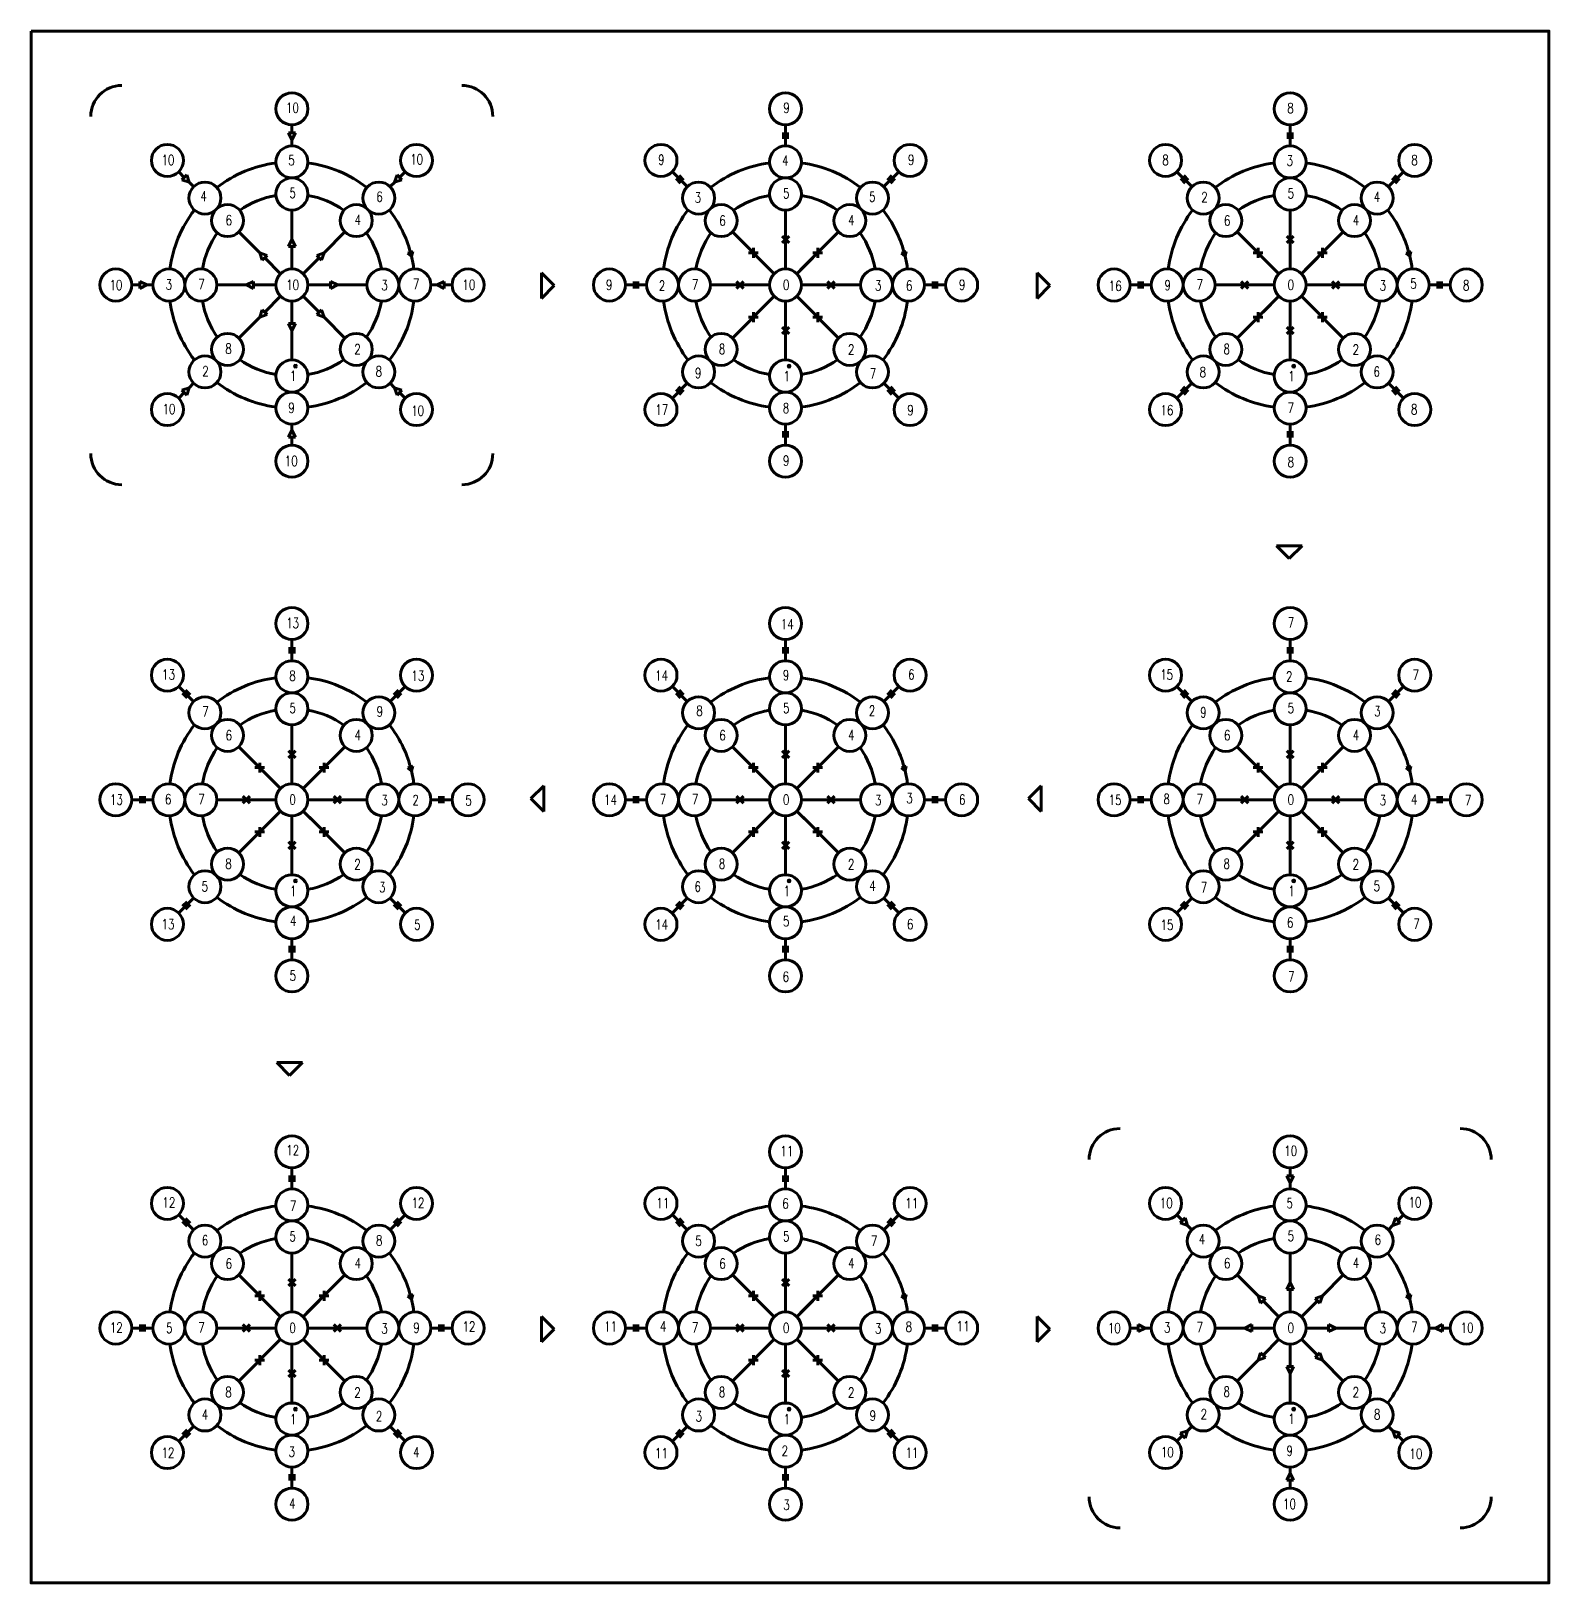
# Model space of a CAD drawing. Header units: millimetres. Extents: x 17618 to 124279, y -44229 to 16324.
# Drawn here: x 64281 to 88741, y -13900 to 11100 of the extents above; entities that cross this region are included whole.
import ezdxf

# ---------------------------------------------------------------- set-up
doc = ezdxf.new("R2010")
doc.units = ezdxf.units.MM
doc.header["$LTSCALE"] = 0.5
doc.layers.get('0').update_dxf_attribs({"lineweight": 80})
doc.styles.add('Annotative', font='romans.shx', dxfattribs={"width": 0.75})

msp = doc.modelspace()

# ---------------------------------------------------------------- linework, layer by layer
for p, q in [((68485, 9461), (68485, 9589)), ((76439, 9249), (76439, 9589)), ((84571, 9249), (84571, 9589)), ((68540, 9461), (68430, 9461)), ((68485, 9348), (68430, 9461)), ((68485, 9348), (68540, 9461)), ((68485, 9249), (68485, 9348)), ((76405, 9468), (76405, 9365)), ((76473, 9468), (76473, 9365)), ((84537, 9468), (84537, 9365)), ((84605, 9468), (84605, 9365)), ((66751, 8743), (66661, 8833)), ((66790, 8782), (66712, 8704)), ((66831, 8663), (66790, 8782)), ((70139, 8663), (70180, 8782)), ((70180, 8782), (70258, 8704)), ((70219, 8743), (70309, 8833)), ((74855, 8593), (74615, 8833)), ((74724, 8772), (74797, 8699)), ((78023, 8593), (78263, 8833)), ((78154, 8772), (78081, 8699)), ((82987, 8593), (82747, 8833)), ((82987, 8593), (82747, 8833)), ((82856, 8772), (82929, 8699)), ((86155, 8593), (86395, 8833)), ((86286, 8772), (86213, 8699)), ((66831, 8663), (66712, 8704)), ((66901, 8593), (66831, 8663)), ((70069, 8593), (70141, 8665)), ((70139, 8663), (70258, 8704)), ((74676, 8724), (74749, 8651)), ((78202, 8724), (78129, 8651)), ((82808, 8724), (82881, 8651)), ((86334, 8724), (86261, 8651)), ((68485, 7742), (68485, 8217)), ((76439, 7267), (76439, 8217)), ((84571, 7267), (84571, 8217)), ((67967, 7527), (67631, 7863)), ((69003, 7527), (69339, 7863)), ((76257, 7191), (75585, 7863)), ((76383, 7798), (76495, 7686)), ((76383, 7686), (76495, 7798)), ((76681, 7251), (77293, 7863)), ((84389, 7191), (83717, 7863)), ((84515, 7798), (84627, 7686)), ((84515, 7686), (84627, 7798)), ((84813, 7251), (85425, 7863)), ((67967, 7527), (68085, 7486)), ((67967, 7527), (68008, 7409)), ((68485, 7742), (68430, 7629)), ((68430, 7629), (68540, 7629)), ((68485, 7742), (68540, 7629)), ((68485, 7267), (68485, 7629)), ((69003, 7527), (68885, 7486)), ((69003, 7527), (68962, 7409)), ((70352, 7523), (70431, 7549)), ((70412, 7473), (70352, 7523)), ((70431, 7549), (70412, 7473)), ((75999, 7527), (75842, 7527)), ((75921, 7606), (75921, 7449)), ((77036, 7527), (76879, 7527)), ((76957, 7606), (76957, 7449)), ((78306, 7523), (78385, 7549)), ((78366, 7473), (78306, 7523)), ((78385, 7549), (78366, 7473)), ((84131, 7527), (83974, 7527)), ((84053, 7606), (84053, 7449)), ((85168, 7527), (85011, 7527)), ((85089, 7606), (85089, 7449)), ((86438, 7523), (86517, 7549)), ((86498, 7473), (86438, 7523)), ((86517, 7549), (86498, 7473)), ((68085, 7486), (68008, 7409)), ((68303, 7191), (68047, 7447)), ((68667, 7191), (68923, 7447)), ((68962, 7409), (68885, 7486)), ((76621, 7191), (76877, 7447)), ((84753, 7191), (85009, 7447)), ((66033, 7009), (65905, 7009)), ((66146, 7009), (66033, 7064)), ((66033, 7064), (66033, 6954)), ((66146, 7009), (66033, 6954)), ((66245, 7009), (66146, 7009)), ((67752, 7009), (67277, 7009)), ((67752, 7009), (67865, 7064)), ((67752, 7009), (67865, 6954)), ((67865, 7064), (67865, 6954)), ((68227, 7009), (67865, 7009)), ((68743, 7009), (69105, 7009)), ((69218, 7009), (69105, 7064)), ((69105, 7064), (69105, 6954)), ((69218, 7009), (69105, 6954)), ((69218, 7009), (69693, 7009)), ((70725, 7009), (70824, 7009)), ((70824, 7009), (70937, 7064)), ((70824, 7009), (70937, 6954)), ((70937, 7064), (70937, 6954)), ((70937, 7009), (71065, 7009)), ((72711, 6999), (72506, 7204)), ((72506, 7204), (72506, 6794)), ((74199, 7009), (73859, 7009)), ((73980, 7043), (74083, 7043)), ((76181, 7009), (75231, 7009)), ((75650, 7065), (75762, 6953)), ((75650, 6953), (75762, 7065)), ((76697, 7009), (77647, 7009)), ((77116, 7065), (77228, 6953)), ((77116, 6953), (77228, 7065)), ((78679, 7009), (79019, 7009)), ((78898, 7043), (78795, 7043)), ((80698, 6999), (80492, 7204)), ((80492, 7204), (80492, 6794)), ((82331, 7009), (81991, 7009)), ((82331, 7009), (81991, 7009)), ((82112, 7043), (82215, 7043)), ((84313, 7009), (83363, 7009)), ((83782, 7065), (83894, 6953)), ((83782, 6953), (83894, 7065)), ((84829, 7009), (85779, 7009)), ((85248, 7065), (85360, 6953)), ((85248, 6953), (85360, 7065)), ((86811, 7009), (87151, 7009)), ((86811, 7009), (87151, 7009)), ((87030, 7043), (86927, 7043)), ((68303, 6827), (68047, 6571)), ((68485, 6751), (68485, 6389)), ((68667, 6827), (68923, 6571)), ((72711, 6999), (72506, 6794)), ((73980, 6975), (74083, 6975)), ((76257, 6827), (75585, 6155)), ((76439, 6751), (76439, 5801)), ((76621, 6827), (76877, 6571)), ((78898, 6975), (78795, 6975)), ((80698, 6999), (80492, 6794)), ((82112, 6975), (82215, 6975)), ((84389, 6827), (83717, 6155)), ((84389, 6827), (84133, 6571)), ((84571, 6751), (84571, 5801)), ((84753, 6827), (85009, 6571)), ((87030, 6975), (86927, 6975)), ((67967, 6491), (68008, 6609)), ((67967, 6491), (68085, 6532)), ((68085, 6532), (68008, 6609)), ((68962, 6609), (68885, 6532)), ((69003, 6491), (68885, 6532)), ((69003, 6491), (68962, 6609)), ((75921, 6569), (75921, 6412)), ((76721, 6727), (77293, 6155)), ((76957, 6569), (76957, 6412)), ((84053, 6569), (84053, 6412)), ((84853, 6727), (85425, 6155)), ((85089, 6569), (85089, 6412)), ((67967, 6491), (67631, 6155)), ((68485, 6276), (68430, 6389)), ((68430, 6389), (68540, 6389)), ((68485, 6276), (68540, 6389)), ((68485, 6276), (68485, 5801)), ((69003, 6491), (69339, 6155)), ((75999, 6491), (75842, 6491)), ((76383, 6332), (76495, 6220)), ((76383, 6220), (76495, 6332)), ((77036, 6491), (76879, 6491)), ((84131, 6491), (83974, 6491)), ((84515, 6332), (84627, 6220)), ((84515, 6220), (84627, 6332)), ((85168, 6491), (85011, 6491)), ((66751, 5275), (66661, 5185)), ((66831, 5355), (66712, 5314)), ((66712, 5314), (66790, 5236)), ((66831, 5355), (66790, 5236)), ((66901, 5425), (66831, 5355)), ((70069, 5425), (70139, 5355)), ((70139, 5355), (70258, 5314)), ((70139, 5355), (70180, 5236)), ((70258, 5314), (70180, 5236)), ((70219, 5275), (70309, 5185)), ((74855, 5425), (74615, 5185)), ((74676, 5294), (74749, 5367)), ((74724, 5246), (74797, 5319)), ((78023, 5425), (78263, 5185)), ((78154, 5246), (78081, 5319)), ((78202, 5294), (78129, 5367)), ((82987, 5425), (82747, 5185)), ((82987, 5425), (82747, 5185)), ((82808, 5294), (82881, 5367)), ((82856, 5246), (82929, 5319)), ((86155, 5425), (86395, 5185)), ((86155, 5425), (86395, 5185)), ((86286, 5246), (86213, 5319)), ((86334, 5294), (86261, 5367)), ((68485, 4769), (68485, 4670)), ((76439, 4763), (76439, 4429)), ((84571, 4763), (84571, 4429)), ((84571, 4763), (84571, 4429)), ((68485, 4670), (68430, 4557)), ((68540, 4557), (68430, 4557)), ((68485, 4670), (68540, 4557)), ((68485, 4557), (68485, 4429)), ((76405, 4550), (76405, 4653)), ((76473, 4550), (76473, 4653)), ((84537, 4550), (84537, 4653)), ((84605, 4550), (84605, 4653)), ((84556, 2603), (84351, 2808)), ((84762, 2808), (84351, 2808)), ((84556, 2603), (84762, 2808)), ((68485, 957), (68485, 1297)), ((76439, 957), (76439, 1297)), ((84571, 957), (84571, 1297)), ((68451, 1176), (68451, 1073)), ((68519, 1176), (68519, 1073)), ((76405, 1176), (76405, 1073)), ((76473, 1176), (76473, 1073)), ((84537, 1176), (84537, 1073)), ((84605, 1176), (84605, 1073)), ((66901, 301), (66661, 541)), ((66901, 301), (66661, 541)), ((70069, 301), (70309, 541)), ((74855, 301), (74615, 541)), ((74855, 301), (74615, 541)), ((78023, 301), (78263, 541)), ((82987, 301), (82747, 541)), ((82987, 301), (82747, 541)), ((86155, 301), (86395, 541)), ((66722, 432), (66795, 359)), ((66770, 480), (66843, 407)), ((70200, 480), (70127, 407)), ((70248, 432), (70175, 359)), ((74676, 432), (74749, 359)), ((74724, 480), (74797, 407)), ((74855, 301), (74785, 371)), ((78154, 480), (78081, 407)), ((78202, 432), (78129, 359)), ((82808, 432), (82881, 359)), ((82856, 480), (82929, 407)), ((82987, 301), (82917, 371)), ((86286, 480), (86213, 407)), ((86334, 432), (86261, 359)), ((68485, -1025), (68485, -75)), ((76439, -1025), (76439, -75)), ((84571, -1025), (84571, -75)), ((68303, -1101), (67631, -429)), ((68429, -494), (68541, -606)), ((68429, -606), (68541, -494)), ((68727, -1041), (69339, -429)), ((76257, -1101), (75585, -429)), ((76383, -494), (76495, -606)), ((76383, -606), (76495, -494)), ((76681, -1041), (77293, -429)), ((84389, -1101), (83717, -429)), ((84515, -494), (84627, -606)), ((84515, -606), (84627, -494)), ((84813, -1041), (85425, -429)), ((67967, -686), (67967, -843)), ((69003, -686), (69003, -843)), ((70352, -769), (70431, -743)), ((70431, -743), (70412, -819)), ((75921, -686), (75921, -843)), ((76957, -686), (76957, -843)), ((78306, -769), (78385, -743)), ((78385, -743), (78366, -819)), ((84053, -686), (84053, -843)), ((85089, -686), (85089, -843)), ((86438, -769), (86517, -743)), ((86517, -743), (86498, -819)), ((68045, -765), (67888, -765)), ((68667, -1101), (68923, -845)), ((69082, -765), (68925, -765)), ((70412, -819), (70352, -769)), ((75999, -765), (75842, -765)), ((76621, -1101), (76877, -845)), ((77036, -765), (76879, -765)), ((78366, -819), (78306, -769)), ((84131, -765), (83974, -765)), ((84753, -1101), (85009, -845)), ((85168, -765), (85011, -765)), ((86498, -819), (86438, -769)), ((66026, -1249), (66129, -1249)), ((67696, -1227), (67808, -1339)), ((67696, -1339), (67808, -1227)), ((69162, -1227), (69274, -1339)), ((69162, -1339), (69274, -1227)), ((70944, -1249), (70841, -1249)), ((72337, -1265), (72542, -1059)), ((72542, -1059), (72542, -1470)), ((73980, -1249), (74083, -1249)), ((75650, -1227), (75762, -1339)), ((75650, -1339), (75762, -1227)), ((77116, -1227), (77228, -1339)), ((77116, -1339), (77228, -1227)), ((78898, -1249), (78795, -1249)), ((80354, -1265), (80559, -1059)), ((80559, -1059), (80559, -1470)), ((82112, -1249), (82215, -1249)), ((83782, -1227), (83894, -1339)), ((83782, -1339), (83894, -1227)), ((85248, -1227), (85360, -1339)), ((85248, -1339), (85360, -1227)), ((87030, -1249), (86927, -1249)), ((66245, -1283), (65905, -1283)), ((66245, -1283), (65905, -1283)), ((66026, -1317), (66129, -1317)), ((68227, -1283), (67277, -1283)), ((68303, -1465), (67631, -2137)), ((68667, -1465), (68923, -1721)), ((68743, -1283), (69693, -1283)), ((70725, -1283), (71065, -1283)), ((70725, -1283), (71065, -1283)), ((70944, -1317), (70841, -1317)), ((72337, -1265), (72542, -1470)), ((74199, -1283), (73859, -1283)), ((74199, -1283), (73859, -1283)), ((73980, -1317), (74083, -1317)), ((76181, -1283), (75231, -1283)), ((76257, -1465), (75585, -2137)), ((76621, -1465), (76877, -1721)), ((76697, -1283), (77647, -1283)), ((78679, -1283), (79019, -1283)), ((78679, -1283), (79019, -1283)), ((78898, -1317), (78795, -1317)), ((80354, -1265), (80559, -1470)), ((82331, -1283), (81991, -1283)), ((82331, -1283), (81991, -1283)), ((82112, -1317), (82215, -1317)), ((84313, -1283), (83363, -1283)), ((84389, -1465), (83717, -2137)), ((84753, -1465), (85009, -1721)), ((84829, -1283), (85779, -1283)), ((86811, -1283), (87151, -1283)), ((86811, -1283), (87151, -1283)), ((87030, -1317), (86927, -1317)), ((67967, -1723), (67967, -1880)), ((68485, -1541), (68485, -2491)), ((68767, -1565), (69339, -2137)), ((69003, -1723), (69003, -1880)), ((75921, -1723), (75921, -1880)), ((76439, -1541), (76439, -2491)), ((76721, -1565), (77293, -2137)), ((76957, -1723), (76957, -1880)), ((84053, -1723), (84053, -1880)), ((84571, -1541), (84571, -2491)), ((84853, -1565), (85425, -2137)), ((85089, -1723), (85089, -1880)), ((68045, -1801), (67888, -1801)), ((68429, -1960), (68541, -2072)), ((68429, -2072), (68541, -1960)), ((69082, -1801), (68925, -1801)), ((75999, -1801), (75842, -1801)), ((76383, -1960), (76495, -2072)), ((76383, -2072), (76495, -1960)), ((77036, -1801), (76879, -1801)), ((84131, -1801), (83974, -1801)), ((84515, -1960), (84627, -2072)), ((84515, -2072), (84627, -1960)), ((85168, -1801), (85011, -1801)), ((66901, -2867), (66661, -3107)), ((66901, -2867), (66661, -3107)), ((66722, -2998), (66795, -2925)), ((66770, -3046), (66843, -2973)), ((66901, -2867), (66831, -2937)), ((70069, -2867), (70309, -3107)), ((70069, -2867), (70309, -3107)), ((70200, -3046), (70127, -2973)), ((70248, -2998), (70175, -2925)), ((74855, -2867), (74615, -3107)), ((74855, -2867), (74615, -3107)), ((74676, -2998), (74749, -2925)), ((74724, -3046), (74797, -2973)), ((78023, -2867), (78263, -3107)), ((78023, -2867), (78263, -3107)), ((78154, -3046), (78081, -2973)), ((78202, -2998), (78129, -2925)), ((82987, -2867), (82747, -3107)), ((82987, -2867), (82747, -3107)), ((82808, -2998), (82881, -2925)), ((82856, -3046), (82929, -2973)), ((86155, -2867), (86395, -3107)), ((86155, -2867), (86395, -3107)), ((86286, -3046), (86213, -2973)), ((86334, -2998), (86261, -2925)), ((68451, -3742), (68451, -3639)), ((68485, -3529), (68485, -3863)), ((68485, -3529), (68485, -3863)), ((68519, -3742), (68519, -3639)), ((76405, -3742), (76405, -3639)), ((76439, -3529), (76439, -3863)), ((76439, -3529), (76439, -3863)), ((76473, -3742), (76473, -3639)), ((84537, -3742), (84537, -3639)), ((84571, -3529), (84571, -3863)), ((84571, -3529), (84571, -3863)), ((84605, -3742), (84605, -3639)), ((68447, -5723), (68242, -5518)), ((68653, -5518), (68242, -5518)), ((68447, -5723), (68653, -5518)), ((68485, -7553), (68485, -7213)), ((76439, -7553), (76439, -7213)), ((84571, -7341), (84571, -7213)), ((68451, -7334), (68451, -7437)), ((68519, -7334), (68519, -7437)), ((76405, -7334), (76405, -7437)), ((76473, -7334), (76473, -7437)), ((84626, -7341), (84516, -7341)), ((84571, -7454), (84516, -7341)), ((84571, -7454), (84626, -7341)), ((84571, -7553), (84571, -7454)), ((66901, -8209), (66661, -7969)), ((66901, -8209), (66661, -7969)), ((70069, -8209), (70309, -7969)), ((74855, -8209), (74615, -7969)), ((74855, -8209), (74615, -7969)), ((78023, -8209), (78263, -7969)), ((82837, -8059), (82747, -7969)), ((86305, -8059), (86395, -7969)), ((66722, -8078), (66795, -8151)), ((66770, -8030), (66843, -8103)), ((70200, -8030), (70127, -8103)), ((70248, -8078), (70175, -8151)), ((74676, -8078), (74749, -8151)), ((74724, -8030), (74797, -8103)), ((74855, -8209), (74785, -8139)), ((78154, -8030), (78081, -8103)), ((78202, -8078), (78129, -8151)), ((82876, -8020), (82798, -8098)), ((82917, -8139), (82798, -8098)), ((82917, -8139), (82876, -8020)), ((82987, -8209), (82917, -8139)), ((86155, -8209), (86227, -8137)), ((86225, -8139), (86266, -8020)), ((86225, -8139), (86344, -8098)), ((86266, -8020), (86344, -8098)), ((68485, -9535), (68485, -8585)), ((76439, -9535), (76439, -8585)), ((84571, -9060), (84571, -8585)), ((68303, -9611), (67631, -8939)), ((68727, -9551), (69339, -8939)), ((76257, -9611), (75585, -8939)), ((76681, -9551), (77293, -8939)), ((84053, -9275), (83717, -8939)), ((85089, -9275), (85425, -8939)), ((67967, -9196), (67967, -9353)), ((68429, -9004), (68541, -9116)), ((68429, -9116), (68541, -9004)), ((69003, -9196), (69003, -9353)), ((75921, -9196), (75921, -9353)), ((76383, -9004), (76495, -9116)), ((76383, -9116), (76495, -9004)), ((76957, -9196), (76957, -9353)), ((84571, -9060), (84516, -9173)), ((84516, -9173), (84626, -9173)), ((84571, -9060), (84626, -9173)), ((84571, -9535), (84571, -9173)), ((68045, -9275), (67888, -9275)), ((68667, -9611), (68923, -9355)), ((69082, -9275), (68925, -9275)), ((70352, -9279), (70431, -9253)), ((70412, -9329), (70352, -9279)), ((70431, -9253), (70412, -9329)), ((75999, -9275), (75842, -9275)), ((76621, -9611), (76877, -9355)), ((77036, -9275), (76879, -9275)), ((78306, -9279), (78385, -9253)), ((78366, -9329), (78306, -9279)), ((78385, -9253), (78366, -9329)), ((84053, -9275), (84171, -9316)), ((84053, -9275), (84094, -9393)), ((84171, -9316), (84094, -9393)), ((84389, -9611), (84133, -9355)), ((84753, -9611), (85009, -9355)), ((85089, -9275), (84971, -9316)), ((85048, -9393), (84971, -9316)), ((85089, -9275), (85048, -9393)), ((86438, -9279), (86517, -9253)), ((86498, -9329), (86438, -9279)), ((86517, -9253), (86498, -9329)), ((67696, -9737), (67808, -9849)), ((67696, -9849), (67808, -9737)), ((69162, -9737), (69274, -9849)), ((69162, -9849), (69274, -9737)), ((72506, -9607), (72506, -10018)), ((72711, -9812), (72506, -9607)), ((75650, -9737), (75762, -9849)), ((75650, -9849), (75762, -9737)), ((77116, -9737), (77228, -9849)), ((77116, -9849), (77228, -9737)), ((80492, -9607), (80492, -10018)), ((80698, -9812), (80492, -9607)), ((82232, -9793), (82119, -9738)), ((82119, -9738), (82119, -9848)), ((83838, -9793), (83951, -9738)), ((83951, -9738), (83951, -9848)), ((85304, -9793), (85191, -9738)), ((85191, -9738), (85191, -9848)), ((86910, -9793), (87023, -9738)), ((87023, -9738), (87023, -9848)), ((66245, -9793), (65905, -9793)), ((66245, -9793), (65905, -9793)), ((66026, -9759), (66129, -9759)), ((66026, -9827), (66129, -9827)), ((68227, -9793), (67277, -9793)), ((68303, -9975), (67631, -10647)), ((68667, -9975), (68923, -10231)), ((68743, -9793), (69693, -9793)), ((70725, -9793), (71065, -9793)), ((70725, -9793), (71065, -9793)), ((70944, -9759), (70841, -9759)), ((70944, -9827), (70841, -9827)), ((72711, -9812), (72506, -10018)), ((74199, -9793), (73859, -9793)), ((74199, -9793), (73859, -9793)), ((73980, -9759), (74083, -9759)), ((73980, -9827), (74083, -9827)), ((76181, -9793), (75231, -9793)), ((76257, -9975), (75585, -10647)), ((76621, -9975), (76877, -10231)), ((76697, -9793), (77647, -9793)), ((78679, -9793), (79019, -9793)), ((78679, -9793), (79019, -9793)), ((78898, -9759), (78795, -9759)), ((78898, -9827), (78795, -9827)), ((80698, -9812), (80492, -10018)), ((82119, -9793), (81991, -9793)), ((82232, -9793), (82119, -9848)), ((82331, -9793), (82232, -9793)), ((83838, -9793), (83363, -9793)), ((83838, -9793), (83951, -9848)), ((84313, -9793), (83951, -9793)), ((84389, -9975), (84133, -10231)), ((84753, -9975), (85009, -10231)), ((84829, -9793), (85191, -9793)), ((85304, -9793), (85191, -9848)), ((85304, -9793), (85779, -9793)), ((86811, -9793), (86910, -9793)), ((86910, -9793), (87023, -9848)), ((87023, -9793), (87151, -9793)), ((67967, -10233), (67967, -10390)), ((68485, -10051), (68485, -11001)), ((68767, -10075), (69339, -10647)), ((69003, -10233), (69003, -10390)), ((75921, -10233), (75921, -10390)), ((76439, -10051), (76439, -11001)), ((76721, -10075), (77293, -10647)), ((76957, -10233), (76957, -10390)), ((84053, -10311), (84094, -10193)), ((84171, -10270), (84094, -10193)), ((84571, -10051), (84571, -10413)), ((85048, -10193), (84971, -10270)), ((85089, -10311), (85048, -10193)), ((68045, -10311), (67888, -10311)), ((68429, -10470), (68541, -10582)), ((68429, -10582), (68541, -10470)), ((69082, -10311), (68925, -10311)), ((75999, -10311), (75842, -10311)), ((76383, -10470), (76495, -10582)), ((76383, -10582), (76495, -10470)), ((77036, -10311), (76879, -10311)), ((84053, -10311), (83717, -10647)), ((84053, -10311), (84171, -10270)), ((84571, -10526), (84516, -10413)), ((84516, -10413), (84626, -10413)), ((84571, -10526), (84626, -10413)), ((85089, -10311), (84971, -10270)), ((85089, -10311), (85425, -10647)), ((84571, -10526), (84571, -11001)), ((66901, -11377), (66661, -11617)), ((66901, -11377), (66661, -11617)), ((66722, -11508), (66795, -11435)), ((66770, -11556), (66843, -11483)), ((70069, -11377), (70309, -11617)), ((70069, -11377), (70309, -11617)), ((70200, -11556), (70127, -11483)), ((70248, -11508), (70175, -11435)), ((74855, -11377), (74615, -11617)), ((74855, -11377), (74615, -11617)), ((74676, -11508), (74749, -11435)), ((74724, -11556), (74797, -11483)), ((78023, -11377), (78263, -11617)), ((78023, -11377), (78263, -11617)), ((78154, -11556), (78081, -11483)), ((78202, -11508), (78129, -11435)), ((82917, -11447), (82798, -11488)), ((82798, -11488), (82876, -11566)), ((82917, -11447), (82876, -11566)), ((82987, -11377), (82917, -11447)), ((86155, -11377), (86225, -11447)), ((86225, -11447), (86344, -11488)), ((86225, -11447), (86266, -11566)), ((86344, -11488), (86266, -11566)), ((82837, -11527), (82747, -11617)), ((86305, -11527), (86395, -11617)), ((68451, -12252), (68451, -12149)), ((68485, -12039), (68485, -12373)), ((68485, -12039), (68485, -12373)), ((68519, -12252), (68519, -12149)), ((76405, -12252), (76405, -12149)), ((76439, -12039), (76439, -12373)), ((76439, -12039), (76439, -12373)), ((76473, -12252), (76473, -12149)), ((84571, -12132), (84516, -12245)), ((84626, -12245), (84516, -12245)), ((84571, -12033), (84571, -12132)), ((84571, -12132), (84626, -12245)), ((84571, -12245), (84571, -12373))]:
    msp.add_line(p, q)
msp.add_lwpolyline([(64281, 11100), (88741, 11100), (88741, -13900), (64281, -13900)], close=True)
for centre, radius in [((68485, 9847), 258), ((76439, 9847), 258), ((84571, 9847), 258), ((66478, 9016), 258), ((70492, 9016), 258), ((74432, 9016), 258), ((78446, 9016), 258), ((82564, 9016), 258), ((86578, 9016), 258), ((68485, 8991), 258), ((76439, 8991), 258), ((84571, 8991), 258), ((67084, 8410), 258), ((68485, 8475), 258), ((69886, 8410), 258), ((75038, 8410), 258), ((76439, 8475), 258), ((77840, 8410), 258), ((83170, 8410), 258), ((84571, 8475), 258), ((85972, 8410), 258), ((67448, 8046), 258), ((69522, 8046), 258), ((75402, 8046), 258), ((77476, 8046), 258), ((83534, 8046), 258), ((85608, 8046), 258), ((65647, 7009), 258), ((66503, 7009), 258), ((67019, 7009), 258), ((68485, 7009), 258), ((69951, 7009), 258), ((70467, 7009), 258), ((71323, 7009), 258), ((73601, 7009), 258), ((74457, 7009), 258), ((74973, 7009), 258), ((76439, 7009), 258), ((77905, 7009), 258), ((78421, 7009), 258), ((79277, 7009), 258), ((81733, 7009), 258), ((82589, 7009), 258), ((83105, 7009), 258), ((84571, 7009), 258), ((86037, 7009), 258), ((86553, 7009), 258), ((87409, 7009), 258), ((67448, 5972), 258), ((69522, 5972), 258), ((75402, 5972), 258), ((77476, 5972), 258), ((83534, 5972), 258), ((85608, 5972), 258), ((67084, 5608), 258), ((68485, 5543), 258), ((69886, 5608), 258), ((75038, 5608), 258), ((76439, 5543), 258), ((77840, 5608), 258), ((83170, 5608), 258), ((84571, 5543), 258), ((85972, 5608), 258), ((68542, 5701), 14.4), ((76496, 5701), 14.4), ((84628, 5701), 14.4), ((66478, 5002), 258), ((68485, 5027), 258), ((70492, 5002), 258), ((74432, 5002), 258), ((76439, 5027), 258), ((78446, 5002), 258), ((82564, 5002), 258), ((84571, 5027), 258), ((86578, 5002), 258), ((68485, 4171), 258), ((76439, 4171), 258), ((84571, 4171), 258), ((68485, 1555), 258), ((76439, 1555), 258), ((84571, 1555), 258), ((66478, 724), 258), ((68485, 699), 258), ((70492, 724), 258), ((74432, 724), 258), ((76439, 699), 258), ((78446, 724), 258), ((82564, 724), 258), ((84571, 699), 258), ((86578, 724), 258), ((67084, 118), 258), ((68485, 183), 258), ((69886, 118), 258), ((75038, 118), 258), ((76439, 183), 258), ((77840, 118), 258), ((83170, 118), 258), ((84571, 183), 258), ((85972, 118), 258), ((67448, -246), 258), ((69522, -246), 258), ((75402, -246), 258), ((77476, -246), 258), ((83534, -246), 258), ((85608, -246), 258), ((65647, -1283), 258), ((66503, -1283), 258), ((67019, -1283), 258), ((68485, -1283), 258), ((69951, -1283), 258), ((70467, -1283), 258), ((71323, -1283), 258), ((73601, -1283), 258), ((74457, -1283), 258), ((74973, -1283), 258), ((76439, -1283), 258), ((77905, -1283), 258), ((78421, -1283), 258), ((79277, -1283), 258), ((81733, -1283), 258), ((82589, -1283), 258), ((83105, -1283), 258), ((84571, -1283), 258), ((86037, -1283), 258), ((86553, -1283), 258), ((87409, -1283), 258), ((67448, -2320), 258), ((69522, -2320), 258), ((75402, -2320), 258), ((77476, -2320), 258), ((83534, -2320), 258), ((85608, -2320), 258), ((67084, -2684), 258), ((68485, -2749), 258), ((69886, -2684), 258), ((75038, -2684), 258), ((76439, -2749), 258), ((77840, -2684), 258), ((83170, -2684), 258), ((84571, -2749), 258), ((85972, -2684), 258), ((68542, -2591), 14.4), ((76496, -2591), 14.4), ((84628, -2591), 14.4), ((66478, -3290), 258), ((68485, -3265), 258), ((70492, -3290), 258), ((74432, -3290), 258), ((76439, -3265), 258), ((78446, -3290), 258), ((82564, -3290), 258), ((84571, -3265), 258), ((86578, -3290), 258), ((68485, -4121), 258), ((76439, -4121), 258), ((84571, -4121), 258), ((68485, -6955), 258), ((76439, -6955), 258), ((84571, -6955), 258), ((66478, -7786), 258), ((68485, -7811), 258), ((70492, -7786), 258), ((74432, -7786), 258), ((76439, -7811), 258), ((78446, -7786), 258), ((82564, -7786), 258), ((84571, -7811), 258), ((86578, -7786), 258), ((67084, -8392), 258), ((68485, -8327), 258), ((69886, -8392), 258), ((75038, -8392), 258), ((76439, -8327), 258), ((77840, -8392), 258), ((83170, -8392), 258), ((84571, -8327), 258), ((85972, -8392), 258), ((67448, -8756), 258), ((69522, -8756), 258), ((75402, -8756), 258), ((77476, -8756), 258), ((83534, -8756), 258), ((85608, -8756), 258), ((65647, -9793), 258), ((66503, -9793), 258), ((67019, -9793), 258), ((68485, -9793), 258), ((69951, -9793), 258), ((70467, -9793), 258), ((71323, -9793), 258), ((73601, -9793), 258), ((74457, -9793), 258), ((74973, -9793), 258), ((76439, -9793), 258), ((77905, -9793), 258), ((78421, -9793), 258), ((79277, -9793), 258), ((81733, -9793), 258), ((82589, -9793), 258), ((83105, -9793), 258), ((84571, -9793), 258), ((86037, -9793), 258), ((86553, -9793), 258), ((87409, -9793), 258), ((67448, -10830), 258), ((69522, -10830), 258), ((75402, -10830), 258), ((77476, -10830), 258), ((83534, -10830), 258), ((85608, -10830), 258), ((67084, -11194), 258), ((69886, -11194), 258), ((75038, -11194), 258), ((77840, -11194), 258), ((83170, -11194), 258), ((85972, -11194), 258), ((68485, -11259), 258), ((68542, -11101), 14.4), ((76439, -11259), 258), ((76496, -11101), 14.4), ((84571, -11259), 258), ((84628, -11101), 14.4), ((66478, -11800), 258), ((68485, -11775), 258), ((70492, -11800), 258), ((74432, -11800), 258), ((76439, -11775), 258), ((78446, -11800), 258), ((82564, -11800), 258), ((84571, -11775), 258), ((86578, -11800), 258), ((68485, -12631), 258), ((76439, -12631), 258), ((84571, -12631), 258)]:
    msp.add_circle(centre, radius)
for centre, radius, start, end in [((65743, 9724), 500, 90, 180), ((71222, 9724), 500, 0, 90), ((68485, 7009), 1982, 97.4636, 127.5364), ((68485, 7009), 1982, 52.4636, 82.5364), ((76439, 7009), 1982, 97.4636, 127.5364), ((76439, 7009), 1982, 52.4636, 82.5364), ((84571, 7009), 1982, 97.4636, 127.5364), ((84571, 7009), 1982, 52.4636, 82.5364), ((68485, 7009), 1466, 100.0965, 124.9035), ((68485, 7009), 1466, 55.0965, 79.9035), ((76439, 7009), 1466, 100.0965, 124.9035), ((76439, 7009), 1466, 55.0965, 79.9035), ((84571, 7009), 1466, 100.0965, 124.9035), ((84571, 7009), 1466, 55.0965, 79.9035), ((68485, 7009), 1982, 142.4636, 172.5364), ((68485, 7009), 1982, 15.4543, 37.5364), ((76439, 7009), 1982, 142.4636, 172.5364), ((76439, 7009), 1982, 15.4543, 37.5364), ((84571, 7009), 1982, 142.4636, 172.5364), ((84571, 7009), 1982, 15.4543, 37.5364), ((68485, 7009), 1466, 145.0965, 169.9035), ((68485, 7009), 1466, 10.0965, 34.9035), ((76439, 7009), 1466, 145.0965, 169.9035), ((76439, 7009), 1466, 10.0965, 34.9035), ((84571, 7009), 1466, 145.0965, 169.9035), ((84571, 7009), 1466, 10.0965, 34.9035), ((68485, 7009), 1982, 7.4636, 13.531), ((76439, 7009), 1982, 7.4636, 13.531), ((84571, 7009), 1982, 7.4636, 13.531), ((68485, 7009), 1982, 187.4636, 217.5364), ((68485, 7009), 1466, 190.0965, 214.9035), ((68485, 7009), 1466, 325.0965, 349.9035), ((68485, 7009), 1982, 322.4636, 352.5364), ((76439, 7009), 1982, 187.4636, 217.5364), ((76439, 7009), 1466, 190.0965, 214.9035), ((76439, 7009), 1466, 325.0965, 349.9035), ((76439, 7009), 1982, 322.4636, 352.5364), ((84571, 7009), 1982, 187.4636, 217.5364), ((84571, 7009), 1466, 190.0965, 214.9035), ((84571, 7009), 1466, 325.0965, 349.9035), ((84571, 7009), 1982, 322.4636, 352.5364), ((68485, 7009), 1466, 235.0965, 259.9035), ((68485, 7009), 1466, 280.0965, 304.9035), ((76439, 7009), 1466, 235.0965, 259.9035), ((76439, 7009), 1466, 280.0965, 304.9035), ((84571, 7009), 1466, 235.0965, 259.9035), ((84571, 7009), 1466, 280.0965, 304.9035), ((68485, 7009), 1982, 232.4636, 262.5364), ((68485, 7009), 1982, 277.4636, 307.5364), ((76439, 7009), 1982, 232.4636, 262.5364), ((76439, 7009), 1982, 277.4636, 307.5364), ((84571, 7009), 1982, 232.4636, 262.5364), ((84571, 7009), 1982, 277.4636, 307.5364), ((65743, 4292), 500, 180, 270), ((71222, 4292), 500, 270, 0), ((68485, -1283), 1982, 97.4636, 127.5364), ((68485, -1283), 1982, 52.4636, 82.5364), ((76439, -1283), 1982, 97.4636, 127.5364), ((76439, -1283), 1982, 52.4636, 82.5364), ((84571, -1283), 1982, 97.4636, 127.5364), ((84571, -1283), 1982, 52.4636, 82.5364), ((68485, -1283), 1466, 100.0965, 124.9035), ((68485, -1283), 1466, 55.0965, 79.9035), ((76439, -1283), 1466, 100.0965, 124.9035), ((76439, -1283), 1466, 55.0965, 79.9035), ((84571, -1283), 1466, 100.0965, 124.9035), ((84571, -1283), 1466, 55.0965, 79.9035), ((68485, -1283), 1982, 142.4636, 172.5364), ((68485, -1283), 1982, 15.4543, 37.5364), ((76439, -1283), 1982, 142.4636, 172.5364), ((76439, -1283), 1982, 15.4543, 37.5364), ((84571, -1283), 1982, 142.4636, 172.5364), ((84571, -1283), 1982, 15.4543, 37.5364), ((68485, -1283), 1466, 145.0965, 169.9035), ((68485, -1283), 1466, 10.0965, 34.9035), ((76439, -1283), 1466, 145.0965, 169.9035), ((76439, -1283), 1466, 10.0965, 34.9035), ((84571, -1283), 1466, 145.0965, 169.9035), ((84571, -1283), 1466, 10.0965, 34.9035), ((68485, -1283), 1982, 7.4636, 13.531), ((76439, -1283), 1982, 7.4636, 13.531), ((84571, -1283), 1982, 7.4636, 13.531), ((68485, -1283), 1982, 187.4636, 217.5364), ((68485, -1283), 1466, 190.0965, 214.9035), ((68485, -1283), 1466, 325.0965, 349.9035), ((68485, -1283), 1982, 322.4636, 352.5364), ((76439, -1283), 1982, 187.4636, 217.5364), ((76439, -1283), 1466, 190.0965, 214.9035), ((76439, -1283), 1466, 325.0965, 349.9035), ((76439, -1283), 1982, 322.4636, 352.5364), ((84571, -1283), 1982, 187.4636, 217.5364), ((84571, -1283), 1466, 190.0965, 214.9035), ((84571, -1283), 1466, 325.0965, 349.9035), ((84571, -1283), 1982, 322.4636, 352.5364), ((68485, -1283), 1466, 235.0965, 259.9035), ((68485, -1283), 1466, 280.0965, 304.9035), ((76439, -1283), 1466, 235.0965, 259.9035), ((76439, -1283), 1466, 280.0965, 304.9035), ((84571, -1283), 1466, 235.0965, 259.9035), ((84571, -1283), 1466, 280.0965, 304.9035), ((68485, -1283), 1982, 232.4636, 262.5364), ((68485, -1283), 1982, 277.4636, 307.5364), ((76439, -1283), 1982, 232.4636, 262.5364), ((76439, -1283), 1982, 277.4636, 307.5364), ((84571, -1283), 1982, 232.4636, 262.5364), ((84571, -1283), 1982, 277.4636, 307.5364), ((81831, -7080), 500, 90, 180), ((87310, -7080), 500, 0, 90), ((68485, -9793), 1982, 97.4636, 127.5364), ((68485, -9793), 1982, 52.4636, 82.5364), ((76439, -9793), 1982, 97.4636, 127.5364), ((76439, -9793), 1982, 52.4636, 82.5364), ((84571, -9793), 1982, 97.4636, 127.5364), ((84571, -9793), 1982, 52.4636, 82.5364), ((68485, -9793), 1466, 100.0965, 124.9035), ((68485, -9793), 1466, 55.0965, 79.9035), ((76439, -9793), 1466, 100.0965, 124.9035), ((76439, -9793), 1466, 55.0965, 79.9035), ((84571, -9793), 1466, 100.0965, 124.9035), ((84571, -9793), 1466, 55.0965, 79.9035), ((68485, -9793), 1982, 142.4636, 172.5364), ((68485, -9793), 1982, 15.4543, 37.5364), ((76439, -9793), 1982, 142.4636, 172.5364), ((76439, -9793), 1982, 15.4543, 37.5364), ((84571, -9793), 1982, 142.4636, 172.5364), ((84571, -9793), 1982, 15.4543, 37.5364), ((68485, -9793), 1466, 145.0965, 169.9035), ((68485, -9793), 1466, 10.0965, 34.9035), ((76439, -9793), 1466, 145.0965, 169.9035), ((76439, -9793), 1466, 10.0965, 34.9035), ((84571, -9793), 1466, 145.0965, 169.9035), ((84571, -9793), 1466, 10.0965, 34.9035), ((68485, -9793), 1982, 7.4636, 13.531), ((76439, -9793), 1982, 7.4636, 13.531), ((84571, -9793), 1982, 7.4636, 13.531), ((68485, -9793), 1982, 187.4636, 217.5364), ((68485, -9793), 1466, 190.0965, 214.9035), ((68485, -9793), 1466, 325.0965, 349.9035), ((68485, -9793), 1982, 322.4636, 352.5364), ((76439, -9793), 1982, 187.4636, 217.5364), ((76439, -9793), 1466, 190.0965, 214.9035), ((76439, -9793), 1466, 325.0965, 349.9035), ((76439, -9793), 1982, 322.4636, 352.5364), ((84571, -9793), 1982, 187.4636, 217.5364), ((84571, -9793), 1466, 190.0965, 214.9035), ((84571, -9793), 1466, 325.0965, 349.9035), ((84571, -9793), 1982, 322.4636, 352.5364), ((68485, -9793), 1466, 235.0965, 259.9035), ((68485, -9793), 1466, 280.0965, 304.9035), ((76439, -9793), 1466, 235.0965, 259.9035), ((76439, -9793), 1466, 280.0965, 304.9035), ((84571, -9793), 1466, 235.0965, 259.9035), ((84571, -9793), 1466, 280.0965, 304.9035), ((68485, -9793), 1982, 232.4636, 262.5364), ((68485, -9793), 1982, 277.4636, 307.5364), ((76439, -9793), 1982, 232.4636, 262.5364), ((76439, -9793), 1982, 277.4636, 307.5364), ((84571, -9793), 1982, 232.4636, 262.5364), ((84571, -9793), 1982, 277.4636, 307.5364), ((81831, -12512), 500, 180, 270), ((87310, -12512), 500, 270, 0)]:
    msp.add_arc(centre, radius, start, end)

# ---------------------------------------------------------------- texts
at = {"width": 8576, "attachment_point": 1, "style": 'Annotative'}
for s, insert, char_height in [('10', (68389, 9945), 162.5), ('9', (76403, 9944), 162), ('8', (84525, 9940), 162), ('10', (66383, 9104), 162.5), ('5', (68425, 9100), 162), ('10', (70391, 9115), 162.5), ('9', (74386, 9109), 162), ('4', (76384, 9097), 162), ('9', (78410, 9107), 162), ('8', (82510, 9104), 162), ('3', (84512, 9093), 162), ('8', (86521, 9103), 162), ('4', (67011, 8520), 162), ('5', (68445, 8572), 162), ('6', (69846, 8512), 162), ('5', (76399, 8566), 162), ('5', (77785, 8512), 162), ('2', (83138, 8505), 162), ('5', (84531, 8566), 162), ('4', (85917, 8512), 162), ('3', (74975, 8498), 162), ('6', (67418, 8134), 162), ('4', (69493, 8139), 162), ('6', (75372, 8128), 162), ('4', (77447, 8133), 162), ('6', (83504, 8128), 162), ('4', (85579, 8133), 162), ('10', (65546, 7089), 162.5), ('3', (66451, 7098), 162), ('7', (66977, 7104), 162), ('10', (68392, 7092), 162.5), ('3', (69926, 7088), 162), ('7', (70434, 7106), 162), ('10', (71231, 7094), 162.5), ('9', (73544, 7092), 162), ('2', (74397, 7081), 162), ('7', (74931, 7098), 162), ('0', (76398, 7092), 162), ('3', (77880, 7082), 162), ('6', (78380, 7081), 162), ('9', (79232, 7094), 162), ('16', (81647, 7075), 162.5), ('9', (82544, 7087), 162), ('7', (83063, 7098), 162), ('0', (84530, 7092), 162), ('3', (86012, 7082), 162), ('5', (86505, 7113), 162), ('8', (87354, 7085), 162), ('8', (67410, 6065), 162), ('2', (69491, 6055), 162), ('8', (75364, 6059), 162), ('2', (77445, 6049), 162), ('8', (83496, 6059), 162), ('2', (85577, 6049), 162), ('2', (67041, 5702), 162), ('1', (68452, 5626), 162), ('8', (69833, 5699), 162), ('9', (74978, 5672), 162), ('1', (76406, 5620), 162), ('7', (77797, 5666), 162), ('8', (83110, 5687), 162), ('1', (84538, 5620), 162), ('6', (85913, 5695), 162), ('10', (66400, 5091), 162.5), ('9', (68425, 5111), 162), ('10', (70406, 5065), 162.5), ('17', (74340, 5082), 162.5), ('8', (76395, 5106), 162), ('9', (78402, 5074), 162), ('16', (82480, 5075), 162.5), ('7', (84530, 5111), 162), ('8', (86518, 5087), 162), ('10', (68369, 4255), 162.5), ('9', (76396, 4261), 162), ('8', (84530, 4238), 162), ('13', (68392, 1645), 162.5), ('14', (76362, 1628), 162.5), ('7', (84533, 1654), 162), ('13', (66392, 816), 162.5), ('8', (68442, 796), 162), ('13', (70410, 795), 162.5), ('14', (74337, 799), 162.5), ('9', (76395, 805), 162), ('6', (78414, 815), 162), ('15', (82476, 814), 162.5), ('2', (84504, 782), 162), ('7', (86544, 810), 162), ('5', (68445, 274), 162), ('5', (76399, 274), 162), ('5', (84531, 274), 162), ('7', (67039, 218), 162), ('9', (69850, 219), 162), ('8', (75000, 232), 162), ('2', (77781, 233), 162), ('9', (83120, 206), 162), ('3', (85924, 223), 162), ('6', (67418, -164), 162), ('4', (69493, -159), 162), ('6', (75372, -164), 162), ('4', (77447, -159), 162), ('6', (83504, -164), 162), ('4', (85579, -159), 162), ('13', (65553, -1200), 162.5), ('6', (66440, -1193), 162), ('7', (66977, -1194), 162), ('0', (68444, -1200), 162), ('3', (69926, -1210), 162), ('2', (70427, -1207), 162), ('5', (71280, -1214), 162), ('14', (73514, -1202), 162.5), ('7', (74413, -1193), 162), ('7', (74931, -1194), 162), ('0', (76398, -1200), 162), ('3', (77880, -1210), 162), ('3', (78385, -1176), 162), ('6', (79235, -1200), 162), ('15', (81645, -1205), 162.5), ('8', (82528, -1189), 162), ('7', (83063, -1194), 162), ('0', (84530, -1200), 162), ('3', (86012, -1210), 162), ('4', (86518, -1196), 162), ('7', (87386, -1209), 162), ('8', (67410, -2233), 162), ('2', (69491, -2243), 162), ('8', (75364, -2233), 162), ('2', (77445, -2243), 162), ('8', (83496, -2233), 162), ('2', (85577, -2243), 162), ('5', (67030, -2598), 162), ('1', (68452, -2672), 162), ('3', (69889, -2612), 162), ('6', (74971, -2602), 162), ('1', (76406, -2672), 162), ('4', (77788, -2588), 162), ('7', (83131, -2613), 162), ('1', (84538, -2672), 162), ('5', (85914, -2592), 162), ('13', (66383, -3207), 162.5), ('4', (68453, -3152), 162), ('5', (70454, -3215), 162), ('14', (74338, -3211), 162.5), ('5', (76398, -3159), 162), ('6', (78394, -3207), 162), ('15', (82482, -3218), 162.5), ('6', (84518, -3179), 162), ('7', (86556, -3200), 162), ('5', (68449, -4035), 162), ('6', (76393, -4053), 162), ('7', (84538, -4049), 162), ('12', (68394, -6847), 162.5), ('11', (76355, -6861), 162.5), ('10', (84475, -6857), 162.5), ('12', (66398, -7690), 162.5), ('7', (68453, -7742), 162), ('12', (70412, -7697), 162.5), ('11', (74357, -7699), 162.5), ('6', (76385, -7707), 162), ('11', (78369, -7702), 162.5), ('10', (82469, -7698), 162.5), ('5', (84511, -7702), 162), ('10', (86477, -7687), 162.5), ('5', (68445, -8236), 162), ('5', (76399, -8236), 162), ('5', (84531, -8230), 162), ('6', (67033, -8298), 162), ('8', (69840, -8303), 162), ('5', (74985, -8308), 162), ('7', (77814, -8307), 162), ('4', (83097, -8282), 162), ('6', (85932, -8290), 162), ('6', (67418, -8674), 162), ('4', (69493, -8669), 162), ('6', (75372, -8674), 162), ('4', (77447, -8669), 162), ('6', (83504, -8668), 162), ('4', (85579, -8663), 162), ('12', (65551, -9704), 162.5), ('5', (66457, -9712), 162), ('7', (66977, -9704), 162), ('0', (68444, -9710), 162), ('3', (69926, -9720), 162), ('9', (70439, -9708), 162), ('12', (71234, -9689), 162.5), ('11', (73515, -9686), 162.5), ('4', (74415, -9685), 162), ('7', (74931, -9704), 162), ('0', (76398, -9710), 162), ('3', (77880, -9720), 162), ('8', (78375, -9692), 162), ('11', (79197, -9682), 162.5), ('10', (81632, -9713), 162.5), ('3', (82537, -9704), 162), ('7', (83063, -9698), 162), ('0', (84530, -9710), 162), ('3', (86012, -9714), 162), ('7', (86520, -9696), 162), ('10', (87317, -9708), 162.5), ('8', (67410, -10743), 162), ('8', (75364, -10743), 162), ('8', (83496, -10737), 162), ('2', (85577, -10747), 162), ('2', (69491, -10753), 162), ('2', (77445, -10753), 162), ('4', (67032, -11104), 162), ('1', (68452, -11182), 162), ('2', (69837, -11131), 162), ('3', (74989, -11135), 162), ('1', (76406, -11182), 162), ('9', (77794, -11123), 162), ('2', (83127, -11100), 162), ('1', (84538, -11176), 162), ('8', (85919, -11103), 162), ('12', (66384, -11721), 162.5), ('3', (68430, -11705), 162), ('4', (70438, -11711), 162), ('11', (74336, -11728), 162.5), ('2', (76375, -11690), 162), ('11', (78373, -11721), 162.5), ('10', (82486, -11711), 162.5), ('9', (84511, -11691), 162), ('10', (86492, -11737), 162.5), ('4', (68439, -12540), 162), ('3', (76402, -12561), 162), ('10', (84455, -12547), 162.5)]:
    msp.add_mtext(s, dxfattribs=dict(at, insert=insert, char_height=char_height))

doc.saveas('drawing.dxf')
